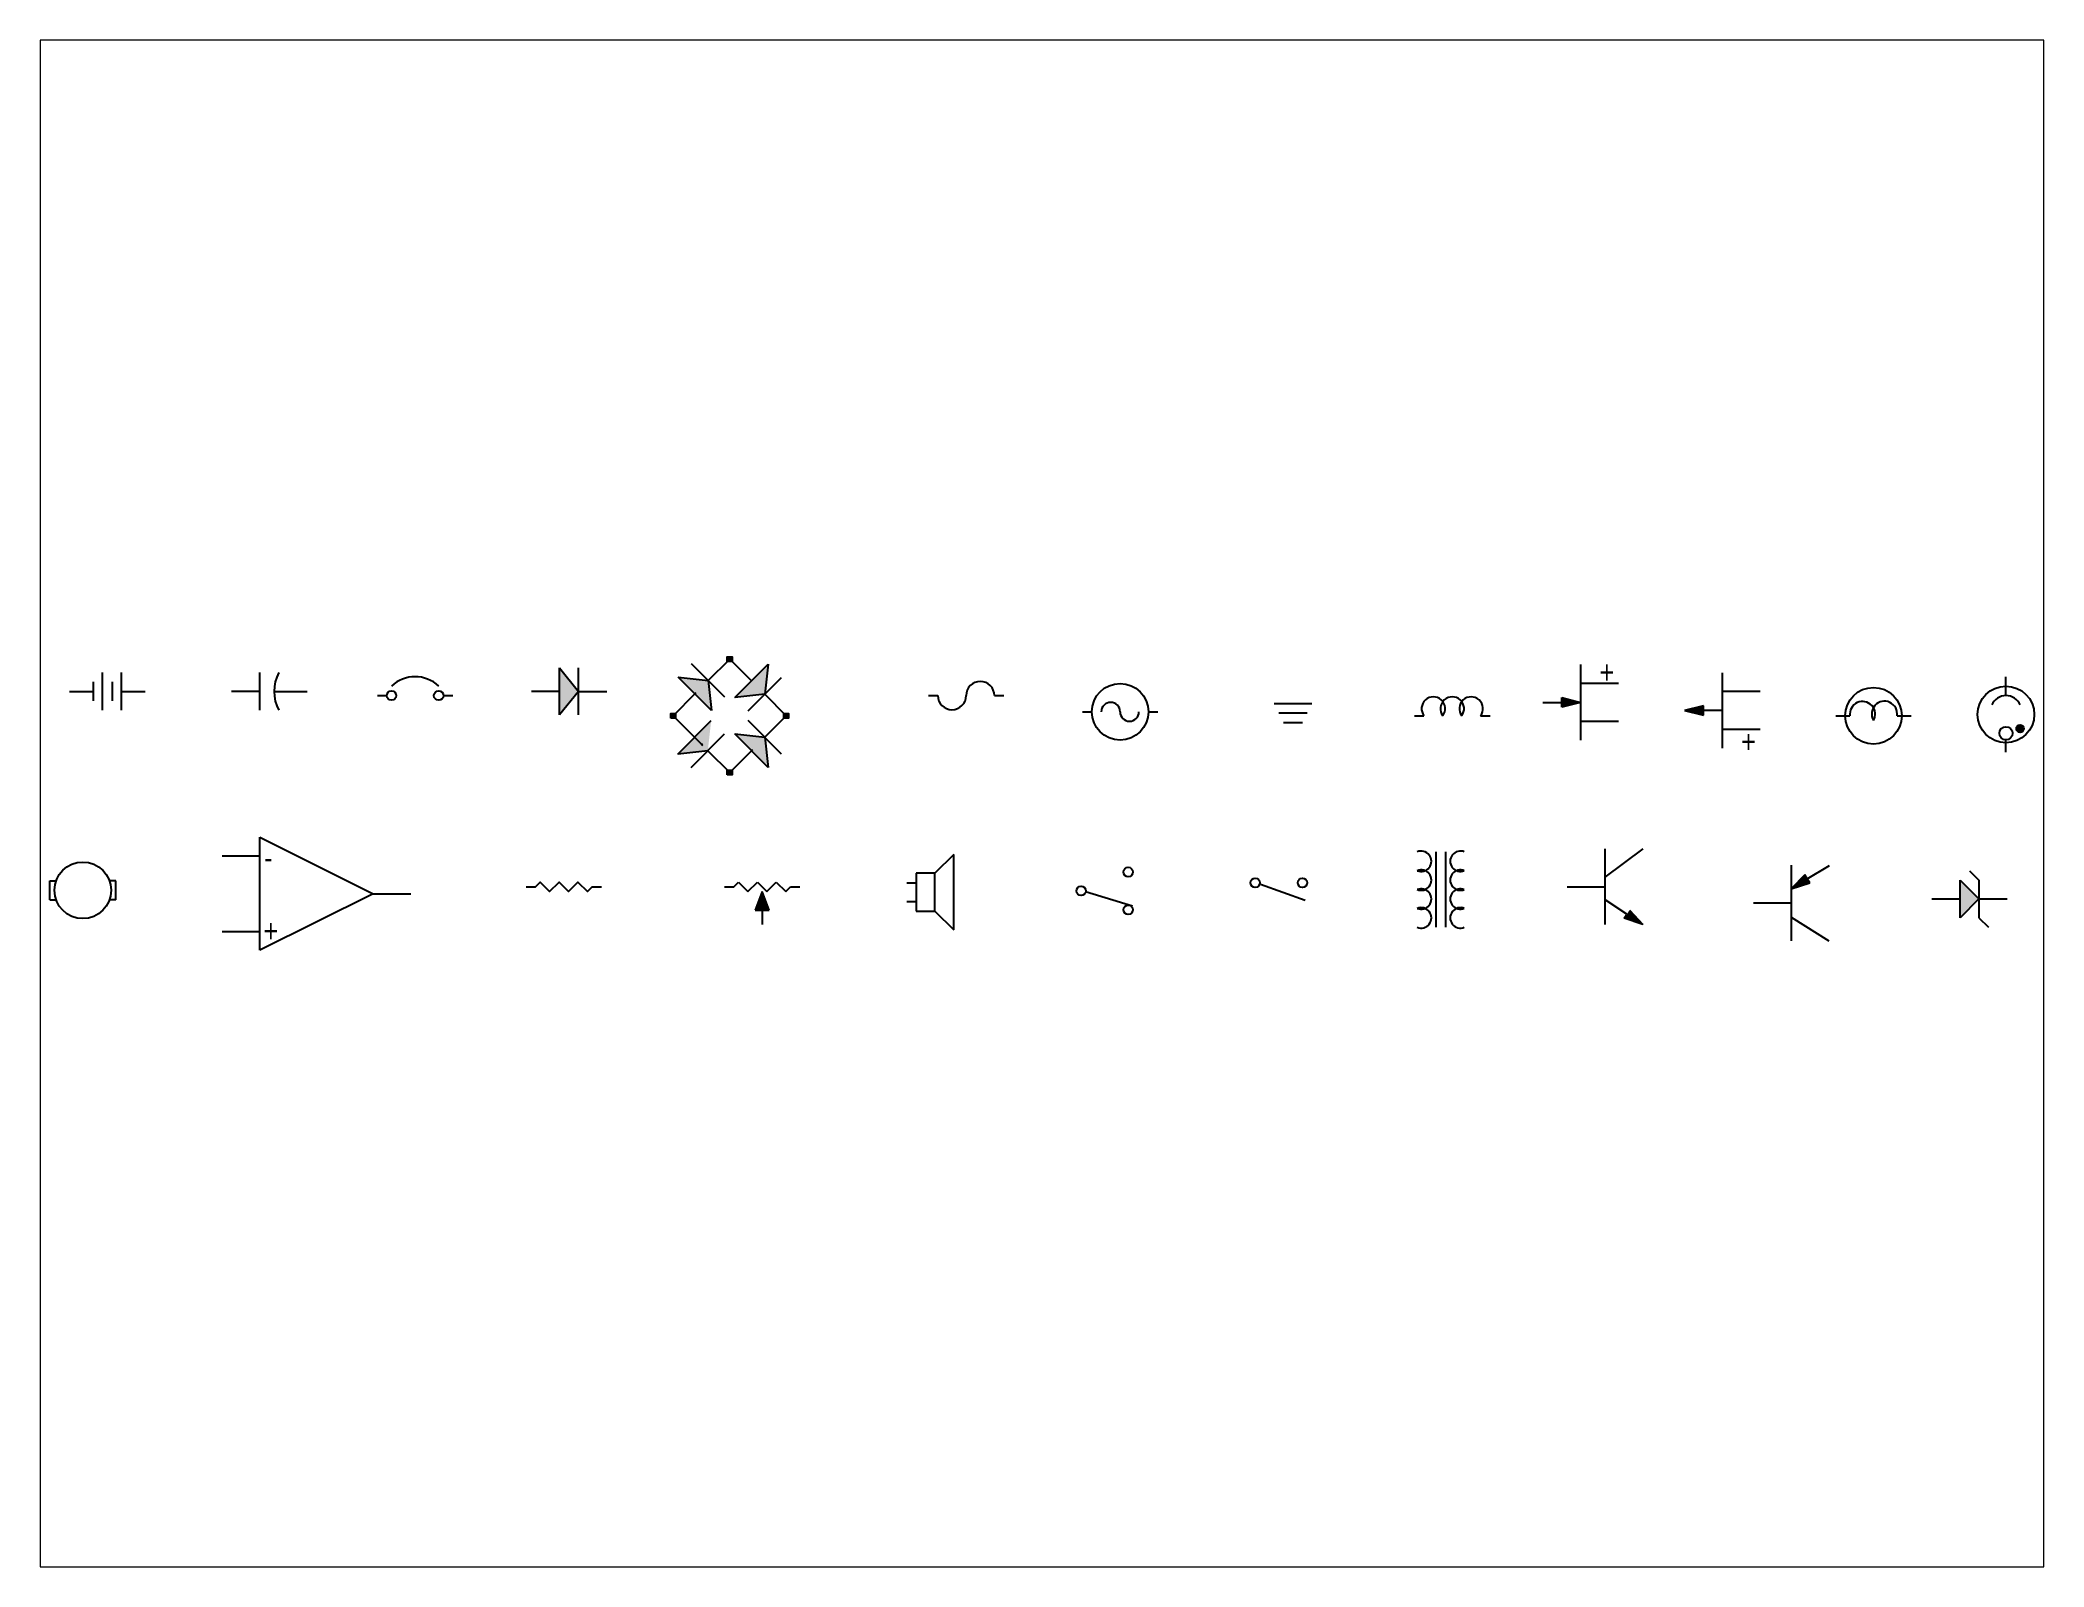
# Paper-space layout 'Layout1' of a CAD drawing. Header units: inches. Extents: x 1.05 to 9.45, y 0.8 to 7.2.
# The model-space entities are those that its viewports show. They can reach past a viewport. Long polylines and large blocks are cut down to what shows.
import ezdxf

# ---------------------------------------------------------------- set-up
doc = ezdxf.new("R2010")
doc.units = ezdxf.units.IN
doc.header["$MEASUREMENT"] = 0

# ---------------------------------------------------------------- blocks, each defined once
blk = doc.blocks.new('Battery')
at = {"color": 7}
for p, q in [((0, 0), (0.125, 0)), ((0.125, 0.05), (0.125, -0.05)), ((0.175, -0.1), (0.175, 0.1)), ((0.225, 0.05), (0.225, -0.05)), ((0.275, -0.1), (0.275, 0.1)), ((0.275, 0), (0.4, 0))]:
    blk.add_line(p, q, dxfattribs=at)
blk = doc.blocks.new('Capacitor')
at = {"color": 7}
for p, q in [((0.15, 0), (0, 0)), ((0.15, -0.1), (0.15, 0.1)), ((0.225, 0), (0.4, 0))]:
    blk.add_line(p, q, dxfattribs=at)
blk.add_arc((0.4375, 0), 0.2125, 151.9275, 208.0725, dxfattribs=at)
blk = doc.blocks.new('Circuit Breaker')
at = {"color": 7}
for p, q in [((0, 0), (0.049999, 0)), ((0.349999, 0), (0.399999, 0))]:
    blk.add_line(p, q, dxfattribs=at)
for centre in [(0.074999, 0), (0.324999, 0)]:
    blk.add_circle(centre, 0.025, dxfattribs=at)
blk.add_arc((0.199999, -0.081249), 0.18125, 46.39717, 133.6028, dxfattribs=at)
blk = doc.blocks.new('Diode')
at = {"color": 7}
for p, q in [((0.15, 0.125), (0.25, 0)), ((0.15, -0.125), (0.15, 0.125)), ((0.25, -0.125), (0.25, 0.125)), ((0.15, 0), (0, 0)), ((0.25, 0), (0.15, -0.125)), ((0.25, 0), (0.4, 0))]:
    blk.add_line(p, q, dxfattribs=at)
blk.add_solid([(0.15, -0.125), (0.25, 0), (0.15, 0.125)], dxfattribs=at)
blk = doc.blocks.new('Full Wave Bridge')
at = {"color": 7}
for p, q in [((0.274311, 0.098341), (0.097534, 0.275118)), ((0.185922, 0.186729), (0.3, 0.3)), ((0.415786, 0.185084), (0.3, 0.3)), ((0.327398, 0.096696), (0.504174, 0.273472)), ((0.504174, 0.273472), (0.486497, 0.114373)), ((0.115212, 0.116019), (0, 0)), ((0.026823, 0.204407), (0.185922, 0.186729)), ((0.2036, 0.02763), (0.026823, 0.204407)), ((0.115212, 0.116019), (0.122283, 0.12309)), ((0.185922, 0.186729), (0.2036, 0.02763)), ((0.486497, 0.114373), (0.327398, 0.096696)), ((0.398109, 0.025985), (0.574885, 0.202762)), ((0.486497, 0.114373), (0.6, 0)), ((0.113504, -0.114373), (0, 0)), ((0.486497, -0.114373), (0.6, 0)), ((0.025116, -0.202762), (0.201892, -0.025985)), ((0.095826, -0.273472), (0.272603, -0.096695)), ((0.327398, -0.096695), (0.486497, -0.114373)), ((0.504174, -0.273472), (0.327398, -0.096695)), ((0.574885, -0.202762), (0.398108, -0.025985)), ((0.184215, -0.185084), (0.025116, -0.202762)), ((0.113504, -0.114373), (0.120575, -0.121444)), ((0.120575, -0.121444), (0.127646, -0.128515)), ((0.127646, -0.128515), (0.134717, -0.135586)), ((0.134717, -0.135586), (0.141788, -0.142657)), ((0.141788, -0.142657), (0.15593, -0.1568)), ((0.155993, -0.148218), (0.148824, -0.154349)), ((0.184215, -0.185084), (0.3, -0.3)), ((0.415786, -0.185084), (0.3, -0.3)), ((0.415786, -0.185084), (0.422857, -0.178013)), ((0.486497, -0.114373), (0.504174, -0.273472))]:
    blk.add_line(p, q, dxfattribs=at)
for points in [[(0.2875, 0.2875), (0.2875, 0.3125), (0.3125, 0.3125), (0.3125, 0.2875)], [(-0.0125, -0.0125), (-0.0125, 0.0125), (0.012501, 0.0125), (0.012501, -0.0125)], [(0.5875, -0.0125), (0.5875, 0.0125), (0.6125, 0.0125), (0.6125, -0.0125)], [(0.2875, -0.3125), (0.2875, -0.2875), (0.3125, -0.2875), (0.3125, -0.3125)]]:
    blk.add_lwpolyline(points, close=True, dxfattribs=at)
for points in [[(0.3125, 0.2875), (0.3125, 0.3125), (0.2875, 0.3125)], [(0.2875, 0.3125), (0.2875, 0.2875), (0.3125, 0.2875)], [(0.327398, 0.096696), (0.486497, 0.114373), (0.504174, 0.273472)], [(0.2036, 0.02763), (0.185922, 0.186729), (0.026823, 0.204407)], [(0.012501, -0.0125), (0.012501, 0.0125), (-0.0125, 0.0125)], [(-0.0125, 0.0125), (-0.0125, -0.0125), (0.012501, -0.0125)], [(0.6125, -0.0125), (0.6125, 0.0125), (0.5875, 0.0125)], [(0.5875, 0.0125), (0.5875, -0.0125), (0.6125, -0.0125)], [(0.025116, -0.202762), (0.184215, -0.185084), (0.201892, -0.025985)], [(0.327398, -0.096695), (0.486497, -0.114373), (0.504174, -0.273472)], [(0.3125, -0.3125), (0.3125, -0.2875), (0.2875, -0.2875)], [(0.2875, -0.2875), (0.2875, -0.3125), (0.3125, -0.3125)]]:
    blk.add_solid(points, dxfattribs=at)
blk = doc.blocks.new('Fuse')
at = {"color": 7}
for p, q in [((0, 0), (0.05, 0)), ((0.35, 0), (0.4, 0))]:
    blk.add_line(p, q, dxfattribs=at)
for centre, start, end in [((0.125, 0), 180, 0), ((0.275, 0), 0, 180)]:
    blk.add_arc(centre, 0.075, start, end, dxfattribs=at)
blk = doc.blocks.new('Generator - AC')
at = {"color": 7}
for p, q in [((0, 0), (0.05, 0)), ((0.35, 0), (0.4, 0))]:
    blk.add_line(p, q, dxfattribs=at)
blk.add_circle((0.2, 0), 0.15, dxfattribs=at)
for centre, start, end in [((0.15, 0), 0, 180), ((0.25, 0), 180, 0)]:
    blk.add_arc(centre, 0.05, start, end, dxfattribs=at)
blk = doc.blocks.new('Ground')
at = {"color": 7}
for p, q in [((-0.1, 0), (0.1, 0)), ((0.075, -0.05), (-0.075, -0.05)), ((-0.05, -0.1), (0.05, -0.1))]:
    blk.add_line(p, q, dxfattribs=at)
blk = doc.blocks.new('Inductor')
at = {"color": 7}
for p, q in [((0, 0), (0.05, 0)), ((0.35, 0), (0.4, 0))]:
    blk.add_line(p, q, dxfattribs=at)
for centre in [(0.1, 0.0375), (0.2, 0.0375), (0.3, 0.0375)]:
    blk.add_arc(centre, 0.0625, 323.1301, 216.8699, dxfattribs=at)
blk = doc.blocks.new('Junction - FET N Type')
at = {"color": 7}
for p, q in [((0, 0.4), (0, 0)), ((-0.1, 0.2), (-0.1, 0.225)), ((-0.1, 0.225), (0, 0.2)), ((0.2, 0.3), (0, 0.3)), ((-0.2, 0.2), (-0.1, 0.2)), ((-0.1, 0.175), (-0.1, 0.2)), ((0, 0.2), (-0.1, 0.175)), ((0, 0.1), (0.2, 0.1))]:
    blk.add_line(p, q, dxfattribs=at)
blk.add_solid([(-0.1, 0.175), (0, 0.2), (-0.1, 0.225)], dxfattribs=at)
at = {"color": 7, "width": 0.833}
blk.add_text('+', height=0.12, dxfattribs=at).set_placement((0.1, 0.3))
blk = doc.blocks.new('Junction - FET P Type')
at = {"color": 7}
for p, q in [((0, 0.4), (0, 0)), ((-0.1, 0.225), (-0.2, 0.2)), ((-0.1, 0.2), (-0.1, 0.225)), ((0.2, 0.3), (0, 0.3)), ((-0.2, 0.2), (-0.1, 0.175)), ((0, 0.2), (-0.1, 0.2)), ((-0.1, 0.175), (-0.1, 0.2)), ((0, 0.1), (0.2, 0.1))]:
    blk.add_line(p, q, dxfattribs=at)
blk.add_solid([(-0.1, 0.175), (-0.1, 0.225), (-0.2, 0.2)], dxfattribs=at)
at = {"color": 7, "width": 0.833}
blk.add_text('+', height=0.12, dxfattribs=at).set_placement((0.1, -0.025))
blk = doc.blocks.new('Lamp - Incandescent')
at = {"color": 7}
for p, q in [((0, 0), (0.075, 0)), ((0.325, 0), (0.4, 0))]:
    blk.add_line(p, q, dxfattribs=at)
blk.add_circle((0.2, 0), 0.15, dxfattribs=at)
for centre, radius, start, end in [((0.141667, 0.008333), 0.067185, 330.2551, 187.125), ((0.258088, 0.009558), 0.067591, 351.8699, 210.75)]:
    blk.add_arc(centre, radius, start, end, dxfattribs=at)
blk = doc.blocks.new('Lamp - Neon')
at = {"color": 7}
for p, q in [((0, 0.3), (0, 0.399999)), ((0, 0), (0, 0.065101))]:
    blk.add_line(p, q, dxfattribs=at)
for centre, radius in [((0, 0.2), 0.15), ((0, 0.1), 0.035), ((0.075001, 0.125), 0.02)]:
    blk.add_circle(centre, radius, dxfattribs=at)
blk.add_arc((0, 0.21875), 0.08125, 22.61987, 157.3801, dxfattribs=at)
for points in [[(0.062731, 0.14075), (0.055001, 0.125), (0.075001, 0.125)], [(0.062731, 0.14075), (0.056275, 0.132192), (0.055001, 0.125)], [(0.056275, 0.132192), (0.055537, 0.129796), (0.055001, 0.125)], [(0.055537, 0.129796), (0.055168, 0.127229), (0.055001, 0.125)], [(0.075001, 0.125), (0.055001, 0.125), (0.062731, 0.109249)], [(0.055001, 0.125), (0.056275, 0.117807), (0.062731, 0.109249)], [(0.055001, 0.125), (0.055537, 0.120204), (0.056275, 0.117807)], [(0.055001, 0.125), (0.055168, 0.122771), (0.055537, 0.120204)], [(0.062731, 0.14075), (0.059595, 0.137669), (0.056275, 0.132192)], [(0.059595, 0.137669), (0.05812, 0.135786), (0.056275, 0.132192)], [(0.05812, 0.135786), (0.057013, 0.133903), (0.056275, 0.132192)], [(0.056275, 0.117807), (0.059595, 0.11233), (0.062731, 0.109249)], [(0.056275, 0.117807), (0.05812, 0.114213), (0.059595, 0.11233)], [(0.056275, 0.117807), (0.057013, 0.116096), (0.05812, 0.114213)], [(0.062731, 0.14075), (0.061071, 0.139381), (0.059595, 0.137669)], [(0.059595, 0.11233), (0.061071, 0.110619), (0.062731, 0.109249)], [(0.062731, 0.14075), (0.075001, 0.125), (0.075001, 0.145)], [(0.075001, 0.145), (0.069371, 0.144173), (0.062731, 0.14075)], [(0.069371, 0.144173), (0.065682, 0.142462), (0.062731, 0.14075)], [(0.065682, 0.142462), (0.064022, 0.141777), (0.062731, 0.14075)], [(0.062731, 0.109249), (0.075001, 0.105), (0.075001, 0.125)], [(0.062731, 0.109249), (0.069371, 0.105826), (0.075001, 0.105)], [(0.062731, 0.109249), (0.065682, 0.107538), (0.069371, 0.105826)], [(0.062731, 0.109249), (0.064022, 0.108223), (0.065682, 0.107538)], [(0.069371, 0.144173), (0.067343, 0.143488), (0.065682, 0.142462)], [(0.065682, 0.107538), (0.067343, 0.106511), (0.069371, 0.105826)], [(0.075001, 0.145), (0.073429, 0.144858), (0.069371, 0.144173)], [(0.073429, 0.144858), (0.0714, 0.144687), (0.069371, 0.144173)], [(0.08727, 0.14075), (0.075001, 0.145), (0.075001, 0.125)], [(0.08727, 0.14075), (0.08063, 0.144173), (0.075001, 0.145)], [(0.08063, 0.144173), (0.076572, 0.144858), (0.075001, 0.145)], [(0.075001, 0.125), (0.095, 0.125), (0.08727, 0.14075)], [(0.08727, 0.109249), (0.075001, 0.125), (0.075001, 0.105)], [(0.08727, 0.109249), (0.095, 0.125), (0.075001, 0.125)], [(0.075001, 0.105), (0.08063, 0.105826), (0.08727, 0.109249)], [(0.08063, 0.144173), (0.078601, 0.144687), (0.076572, 0.144858)], [(0.08727, 0.14075), (0.084318, 0.142462), (0.08063, 0.144173)], [(0.084318, 0.142462), (0.082659, 0.143488), (0.08063, 0.144173)], [(0.08063, 0.105826), (0.084318, 0.107538), (0.08727, 0.109249)], [(0.08063, 0.105826), (0.082659, 0.106511), (0.084318, 0.107538)], [(0.08727, 0.14075), (0.085979, 0.141777), (0.084318, 0.142462)], [(0.084318, 0.107538), (0.085979, 0.108223), (0.08727, 0.109249)], [(0.095, 0.125), (0.093725, 0.132192), (0.08727, 0.14075)], [(0.093725, 0.132192), (0.090405, 0.137669), (0.08727, 0.14075)], [(0.090405, 0.137669), (0.08893, 0.139381), (0.08727, 0.14075)], [(0.08727, 0.109249), (0.093725, 0.117807), (0.095, 0.125)], [(0.08727, 0.109249), (0.090405, 0.11233), (0.093725, 0.117807)], [(0.08727, 0.109249), (0.08893, 0.110619), (0.090405, 0.11233)], [(0.093725, 0.132192), (0.091881, 0.135786), (0.090405, 0.137669)], [(0.090405, 0.11233), (0.091881, 0.114213), (0.093725, 0.117807)], [(0.093725, 0.132192), (0.092988, 0.133903), (0.091881, 0.135786)], [(0.091881, 0.114213), (0.092988, 0.116096), (0.093725, 0.117807)], [(0.095, 0.125), (0.094464, 0.129796), (0.093725, 0.132192)], [(0.093725, 0.117807), (0.094464, 0.120204), (0.095, 0.125)], [(0.095, 0.125), (0.094832, 0.127229), (0.094464, 0.129796)], [(0.094464, 0.120204), (0.094832, 0.122771), (0.095, 0.125)], [(0.069371, 0.105826), (0.073429, 0.105142), (0.075001, 0.105)], [(0.069371, 0.105826), (0.0714, 0.105313), (0.073429, 0.105142)], [(0.075001, 0.105), (0.076572, 0.105142), (0.08063, 0.105826)], [(0.076572, 0.105142), (0.078601, 0.105313), (0.08063, 0.105826)]]:
    blk.add_solid(points, dxfattribs=at)
blk = doc.blocks.new('Motor')
at = {"color": 7}
for p, q in [((0, 0.05), (0.034229, 0.05)), ((0, -0.05), (0, 0.05)), ((0.350001, 0.05), (0.316772, 0.05)), ((0.350001, -0.05), (0.350001, 0.05)), ((0, -0.05), (0.034229, -0.05)), ((0.350001, -0.05), (0.316772, -0.05))]:
    blk.add_line(p, q, dxfattribs=at)
blk.add_circle((0.175001, 0), 0.15, dxfattribs=at)
blk = doc.blocks.new('Operational Amplifier')
at = {"color": 7}
for p, q in [((0.200001, 0.5), (0.800001, 0.200001)), ((0.200001, -0.099999), (0.200001, 0.5)), ((0, 0.400001), (0.200001, 0.400001)), ((0.800001, 0.200001), (0.200001, -0.099999)), ((0.800001, 0.200001), (1, 0.200001)), ((0, 0), (0.200001, 0))]:
    blk.add_line(p, q, dxfattribs=at)
at = {"color": 7, "width": 0.833}
for s, p in [('-', (0.222555, 0.33127)), ('+', (0.218213, -0.056269))]:
    blk.add_text(s, height=0.12, dxfattribs=at).set_placement(p)
blk = doc.blocks.new('Resistor')
at = {"color": 7}
blk.add_lwpolyline([(0, 0), (0.05, 0), (0.075, 0.025), (0.125, -0.025), (0.175, 0.025), (0.225, -0.025), (0.275, 0.025), (0.325, -0.025), (0.35, 0), (0.4, 0)], dxfattribs=at)
blk = doc.blocks.new('Resistor - Variable')
at = {"color": 7}
for p, q in [((0, 0), (0.05, 0)), ((0.05, 0), (0.075, 0.025)), ((0.075, 0.025), (0.125, -0.025)), ((0.125, -0.025), (0.175, 0.025)), ((0.175, 0.025), (0.225, -0.025)), ((0.225, -0.025), (0.275, 0.025)), ((0.275, 0.025), (0.325, -0.025)), ((0.325, -0.025), (0.35, 0)), ((0.35, 0), (0.4, 0)), ((0.2, -0.025), (0.1625, -0.125)), ((0.2375, -0.125), (0.2, -0.025)), ((0.1625, -0.125), (0.2375, -0.125)), ((0.2, -0.13), (0.2, -0.12)), ((0.2, -0.125), (0.2, -0.2))]:
    blk.add_line(p, q, dxfattribs=at)
blk.add_solid([(0.2375, -0.125), (0.2, -0.025), (0.1625, -0.125)], dxfattribs=at)
blk = doc.blocks.new('Speaker')
at = {"color": 7}
for p, q in [((0.25, 0.15), (0.15, 0.05)), ((0.25, -0.25), (0.25, 0.15)), ((0, 0), (0.05, 0)), ((0.05, 0.05), (0.05, -0.15)), ((0.15, 0.05), (0.05, 0.05)), ((0.15, -0.15), (0.15, 0.05)), ((0, -0.1), (0.05, -0.1)), ((0.05, -0.15), (0.15, -0.15)), ((0.15, -0.15), (0.25, -0.25))]:
    blk.add_line(p, q, dxfattribs=at)
blk = doc.blocks.new('Switch - SPDT')
at = {"color": 7}
blk.add_line((0.024244, -0.003069), (0.27184, -0.078931), dxfattribs=at)
for centre in [(0.25, 0.1), (0, 0), (0.25, -0.1)]:
    blk.add_circle(centre, 0.025, dxfattribs=at)
blk = doc.blocks.new('Switch - SPST Open')
at = {"color": 7}
blk.add_line((0.027156, -0.00762), (0.264557, -0.092586), dxfattribs=at)
for centre in [(0, 0), (0.25, 0)]:
    blk.add_circle(centre, 0.025, dxfattribs=at)
blk = doc.blocks.new('Transformer')
at = {"color": 7}
for p, q in [((0.1, 0), (0.1, 0.4)), ((0.15, 0.4), (0.15, 0))]:
    blk.add_line(p, q, dxfattribs=at)
for centre, start, end in [((0.021, 0.35), 247.3801, 112.6199), ((0.229, 0.35), 67.3801, 292.6199), ((0.021, 0.25), 247.3801, 112.6199), ((0.229, 0.25), 67.3801, 292.6199), ((0.021, 0.15), 247.3801, 112.6199), ((0.229, 0.15), 67.3801, 292.6199), ((0.021, 0.05), 247.3801, 112.6199), ((0.229, 0.05), 67.3801, 292.6199)]:
    blk.add_arc(centre, 0.0542, start, end, dxfattribs=at)
blk = doc.blocks.new('Transistor - NPN')
at = {"color": 7}
for p, q in [((0.199999, 0.2), (0.199999, -0.2)), ((0.399999, 0.2), (0.199999, 0.05)), ((0, 0), (0.199999, 0)), ((0.316132, -0.145536), (0.201153, -0.069033)), ((0.302516, -0.166503), (0.316132, -0.145536)), ((0.399999, -0.2), (0.302516, -0.166503)), ((0.329748, -0.124569), (0.399999, -0.2))]:
    blk.add_line(p, q, dxfattribs=at)
blk.add_solid([(0.302516, -0.166503), (0.399999, -0.2), (0.329748, -0.124569)], dxfattribs=at)
blk = doc.blocks.new('Transistor - PNP')
at = {"color": 7}
for p, q in [((0.200001, 0.2), (0.200001, -0.199999)), ((0.271557, 0.149194), (0.200001, 0.075)), ((0.200001, 0.075), (0.298053, 0.106791)), ((0.284805, 0.127992), (0.271557, 0.149194)), ((0.284805, 0.127992), (0.4024, 0.199023)), ((0.298053, 0.106791), (0.284805, 0.127992)), ((0, 0), (0.200001, 0)), ((0.200001, -0.074999), (0.400001, -0.199999))]:
    blk.add_line(p, q, dxfattribs=at)
blk.add_solid([(0.200001, 0.075), (0.298053, 0.106791), (0.271557, 0.149194)], dxfattribs=at)
blk = doc.blocks.new('Diode - Zener')
at = {"color": 7}
for p, q in [((0.2, 0.150001), (0.25, 0.100001)), ((0, 0), (0.15, 0)), ((0.15, 0.100001), (0.25, 0)), ((0.15, 0), (0.15, 0.100001)), ((0.25, 0), (0.15, -0.099999)), ((0.15, -0.099999), (0.15, 0)), ((0.25, 0.100001), (0.25, -0.099999)), ((0.25, 0), (0.4, 0)), ((0.25, -0.099999), (0.3, -0.149999))]:
    blk.add_line(p, q, dxfattribs=at)
blk.add_solid([(0.15, -0.099999), (0.25, 0), (0.15, 0.100001)], dxfattribs=at)

msp = doc.modelspace()

# ---------------------------------------------------------------- block references
for name, p in [('Full Wave Bridge', (3.264, 8.196)), ('Battery', (0.066, 8.325)), ('Capacitor', (0.925, 8.325)), ('Circuit Breaker', (1.697, 8.303)), ('Diode', (2.513, 8.325)), ('Junction - FET N Type', (8.073, 8.067)), ('Junction - FET P Type', (8.824, 8.024)), ('Lamp - Neon', (10.327, 8.003)), ('Fuse', (4.617, 8.303)), ('Generator - AC', (5.433, 8.217)), ('Inductor', (7.193, 8.196)), ('Lamp - Incandescent', (9.425, 8.196)), ('Ground', (6.549, 8.26)), ('Operational Amplifier', (0.875, 7.053)), ('Speaker', (4.502, 7.311)), ('Transformer', (7.207, 7.075)), ('Transistor - NPN', (8.002, 7.29)), ('Motor', (-0.039, 7.271)), ('Switch - SPDT', (5.426, 7.268)), ('Switch - SPST Open', (6.349, 7.311)), ('Transistor - PNP', (8.989, 7.204)), ('Diode - Zener', (9.934, 7.225)), ('Resistor', (2.485, 7.29)), ('Resistor - Variable', (3.536, 7.29))]:
    msp.add_blockref(name, p)

psp = doc.layouts.get("Layout1")

# ---------------------------------------------------------------- viewports
at = {"layer": '0'}
psp.add_viewport(center=(5.25, 4), size=(8.4, 6.4), view_center_point=(5.219, 7.731), view_height=8.090165, dxfattribs=at)

doc.saveas('drawing.dxf')
